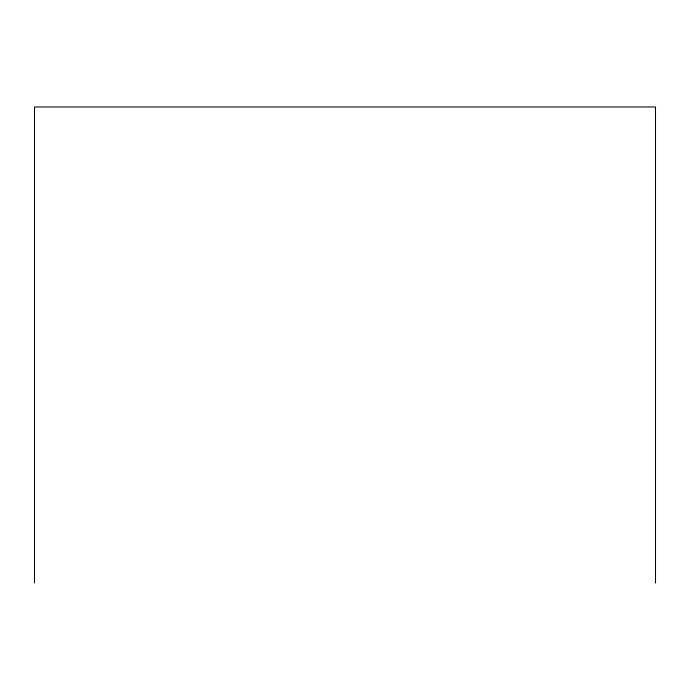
<?xml version="1.0" encoding="UTF-8"?>
<svg xmlns="http://www.w3.org/2000/svg" width="690" height="690" viewBox="0 0 690 690"><rect width="100%" height="100%" fill="white"/><g stroke="black" fill="none" stroke-linecap="round" stroke-linejoin="round"><path stroke-width="1.03" d="M655.5 583.016L655.5 106.985L34.5 106.985L34.5 583.016"/></g></svg>
